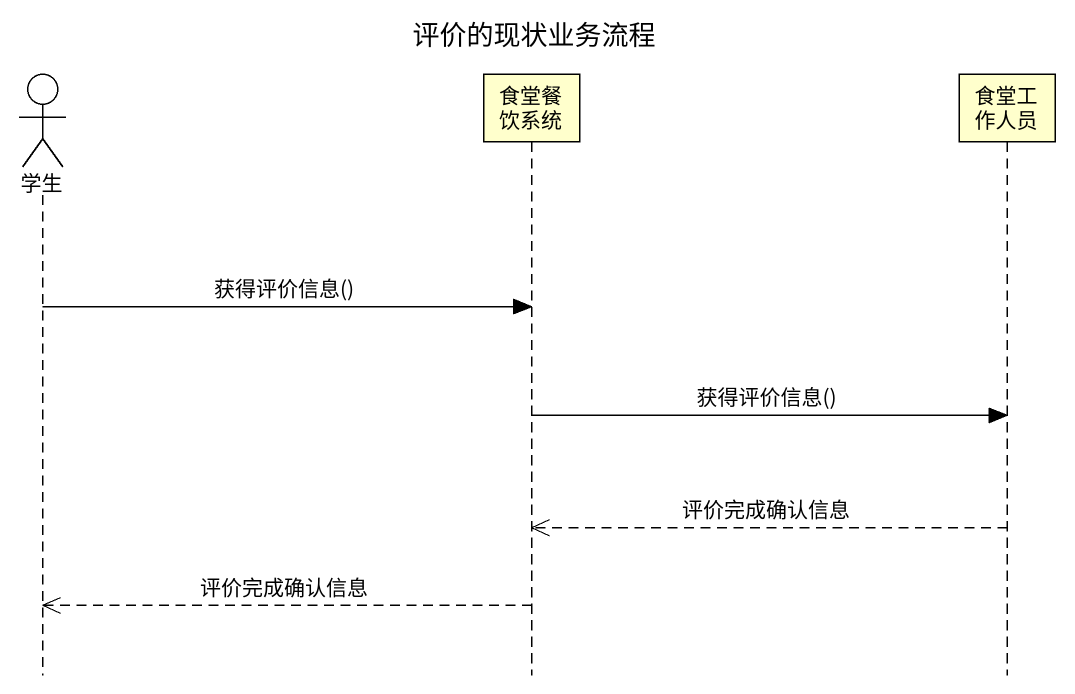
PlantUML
@startuml
title 评价的现状业务流程
hide footbox
actor 学生
participant 食堂餐饮系统
participant 食堂工作人员

学生 -> 食堂餐饮系统 : 获得评价信息()
食堂餐饮系统 -> 食堂工作人员 : 获得评价信息()
食堂工作人员 -->> 食堂餐饮系统 : 评价完成确认信息
食堂餐饮系统 -->> 学生 : 评价完成确认信息
@enduml
